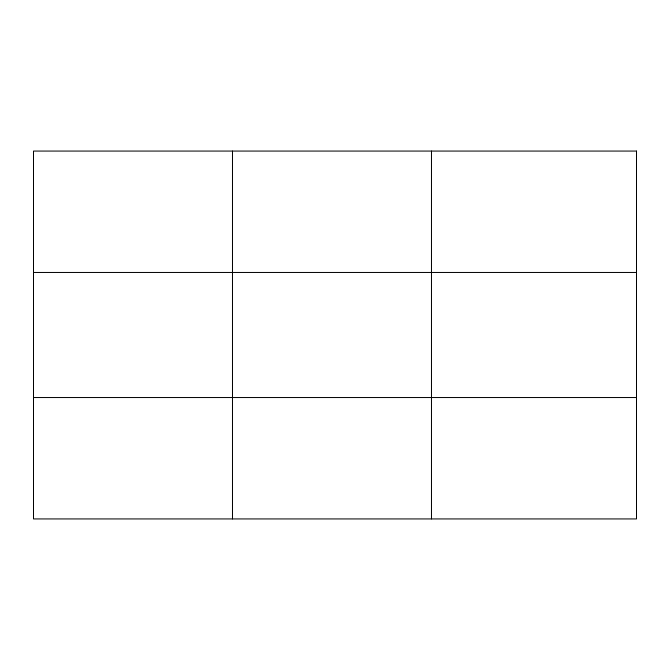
<?xml version="1.0" encoding="UTF-8"?>
<svg xmlns="http://www.w3.org/2000/svg" width="670" height="670" viewBox="0 0 670 670"><rect width="100%" height="100%" fill="white"/><g stroke="black" fill="none" stroke-linecap="round" stroke-linejoin="round"><path stroke-width="1" d="M232.49 518.932L232.49 151.068M431.48 518.932L431.48 151.068M33.5 272.464L636.5 272.464M33.5 397.536L636.5 397.536M636.5 151.068L636.5 518.932L33.5 518.932L33.5 151.068L636.5 151.068"/></g></svg>
